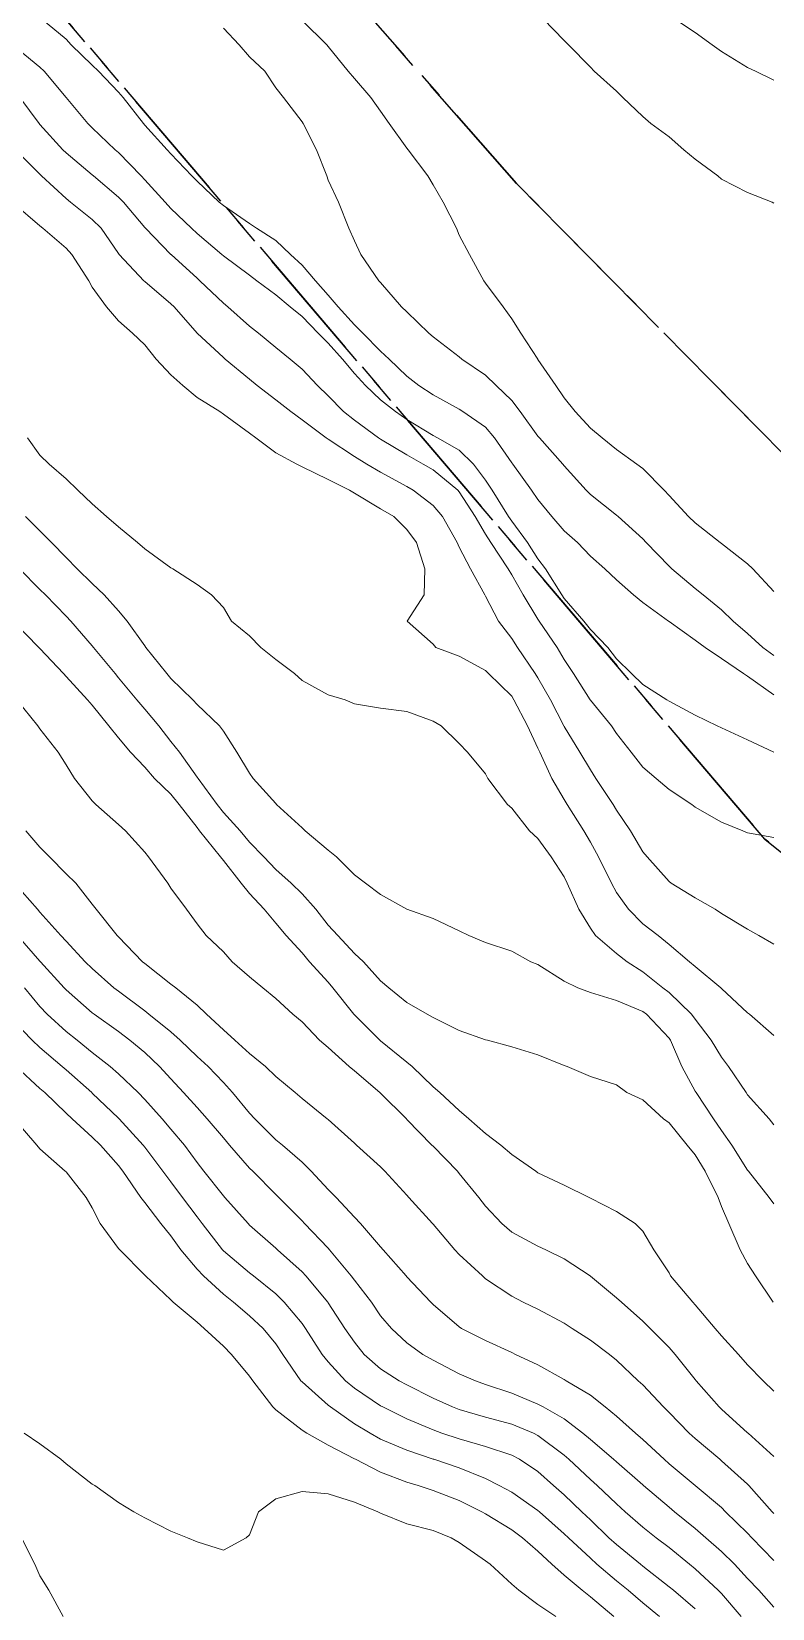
# Model space of a CAD drawing. Header units: centimetres. Extents: x 0 to 642158, y -847 to 649707.
# Drawn here: x 617112.09 to 617126.22, y 620699.4 to 620729.51 of the extents above; entities that cross this region are included whole.
import ezdxf

# ---------------------------------------------------------------- set-up
doc = ezdxf.new("R2010")
doc.units = ezdxf.units.CM
doc.header["$MEASUREMENT"] = 0
doc.linetypes.add('CENTERX2', pattern=[4, 2.5, -0.5, 0.5, -0.5])
doc.layers.add('SPW_parcellaire cadastral', color=7, linetype='CENTERX2', lineweight=25, true_color=0xff0542)
doc.layers.add('WAL_topographie 0.5', color=253, linetype='Continuous', lineweight=20)

msp = doc.modelspace()

# ---------------------------------------------------------------- linework, layer by layer
at = {"layer": 'SPW_parcellaire cadastral'}
for points in [[(617140.892, 620706.757), (617121.344, 620726.604), (617107.011, 620742.951), (617087.463, 620770.389), (617092.767, 620774.441), (617095.553, 620776.249), (617098.252, 620777.932), (617107.5, 620781.763), (617113.467, 620776.394), (617114.541, 620770.236), (617121.302, 620757.889), (617125.502, 620737.105), (617140.892, 620706.757)], [(617082.838, 620766.859), (617087.463, 620770.389), (617107.011, 620742.951), (617121.344, 620726.604), (617140.892, 620706.757), (617188.586, 620670.429)], [(617082.838, 620766.859), (617087.915, 620758.877), (617126.08, 620714.089), (617140.94, 620702.104), (617180.2, 620666.244), (617198.721, 620649.645), (617202.743, 620647.528), (617211.738, 620638.85), (617219.57, 620629.325), (617224.544, 620619.8), (617242.443, 620568.633), (617131.683, 620480.394), (616973.114, 620705.004), (617082.838, 620766.859)], [(617180.2, 620666.244), (617140.94, 620702.104), (617126.08, 620714.089), (617087.915, 620758.877), (617082.838, 620766.859)]]:
    msp.add_lwpolyline(points, dxfattribs=at)
at = {"layer": 'WAL_topographie 0.5'}
for points in [[(617112.278, 620729.75), (617112.75, 620729.358), (617112.848, 620729.25), (617113.25, 620728.864), (617113.37, 620728.75), (617113.75, 620728.348), (617113.84, 620728.25), (617114.224, 620727.75), (617114.25, 620727.721), (617114.68, 620727.25), (617114.75, 620727.17), (617115.148, 620726.75), (617115.25, 620726.648), (617115.671, 620726.25), (617115.75, 620726.183), (617116.25, 620725.841), (617116.381, 620725.75), (617116.75, 620725.518), (617117.033, 620725.25), (617117.25, 620725.048), (617117.507, 620724.75), (617117.75, 620724.476), (617117.942, 620724.25), (617118.25, 620723.91), (617118.412, 620723.75), (617118.75, 620723.404), (617118.915, 620723.25), (617119.25, 620722.93), (617119.479, 620722.75), (617119.75, 620722.568), (617120.25, 620722.295), (617120.32, 620722.25), (617120.75, 620721.951), (617120.924, 620721.75), (617121.25, 620721.274), (617121.268, 620721.25), (617121.628, 620720.75), (617121.75, 620720.574), (617122.013, 620720.25), (617122.25, 620719.973), (617122.505, 620719.75), (617122.75, 620719.493), (617123.024, 620719.25), (617123.25, 620719.042), (617123.573, 620718.75), (617123.75, 620718.606), (617124.239, 620718.25), (617124.25, 620718.242), (617124.75, 620717.89), (617124.942, 620717.75), (617125.25, 620717.54), (617125.671, 620717.25), (617125.75, 620717.198), (617126.25, 620716.841)], [(617117.25, 620729.72), (617117.726, 620729.25), (617117.75, 620729.223), (617118.128, 620728.75), (617118.25, 620728.613), (617118.561, 620728.25), (617118.75, 620727.988), (617118.912, 620727.75), (617119.25, 620727.283), (617119.277, 620727.25), (617119.651, 620726.75), (617119.75, 620726.582), (617119.945, 620726.25), (617120.194, 620725.75), (617120.25, 620725.618), (617120.444, 620725.25), (617120.716, 620724.75), (617120.75, 620724.7), (617121.084, 620724.25), (617121.25, 620724.025), (617121.423, 620723.75), (617121.745, 620723.25), (617121.75, 620723.244), (617122.094, 620722.75), (617122.25, 620722.516), (617122.457, 620722.25), (617122.75, 620721.937), (617122.974, 620721.75), (617123.25, 620721.53), (617123.636, 620721.25), (617123.75, 620721.163), (617124.155, 620720.75), (617124.25, 620720.648), (617124.622, 620720.25), (617124.75, 620720.125), (617125.224, 620719.75), (617125.25, 620719.73), (617125.75, 620719.345), (617125.847, 620719.25), (617126.25, 620718.819)], [(617121.851, 620729.75), (617122.25, 620729.335), (617122.33, 620729.25), (617122.75, 620728.824), (617122.823, 620728.75), (617123.25, 620728.369), (617123.37, 620728.25), (617123.75, 620727.884), (617123.901, 620727.75), (617124.25, 620727.498), (617124.533, 620727.25), (617124.75, 620727.068), (617125.182, 620726.75), (617125.25, 620726.686), (617125.75, 620726.431), (617126.216, 620726.25), (617126.25, 620726.229)], [(617124.357, 620729.75), (617124.75, 620729.489), (617125.073, 620729.25), (617125.25, 620729.124), (617125.75, 620728.822), (617125.901, 620728.75), (617126.25, 620728.577)], [(617115.75, 620729.569), (617116.054, 620729.25), (617116.25, 620729.023), (617116.538, 620728.75), (617116.75, 620728.43), (617116.895, 620728.25), (617117.25, 620727.78), (617117.274, 620727.75), (617117.526, 620727.25), (617117.721, 620726.75), (617117.75, 620726.667), (617117.945, 620726.25), (617118.141, 620725.75), (617118.25, 620725.514), (617118.372, 620725.25), (617118.717, 620724.75), (617118.75, 620724.713), (617119.147, 620724.25), (617119.25, 620724.157), (617119.666, 620723.75), (617119.75, 620723.68), (617120.25, 620723.295), (617120.301, 620723.25), (617120.75, 620722.947), (617120.956, 620722.75), (617121.25, 620722.462), (617121.413, 620722.25), (617121.75, 620721.784), (617121.778, 620721.75), (617122.222, 620721.25), (617122.25, 620721.215), (617122.668, 620720.75), (617122.75, 620720.67), (617123.25, 620720.276), (617123.28, 620720.25), (617123.75, 620719.82), (617123.816, 620719.75), (617124.25, 620719.298), (617124.301, 620719.25), (617124.75, 620718.877), (617124.901, 620718.75), (617125.25, 620718.468), (617125.473, 620718.25), (617125.75, 620718.012), (617126.042, 620717.75), (617126.25, 620717.594)], [(617111.75, 620729.242), (617112.25, 620728.828), (617112.335, 620728.75), (617112.749, 620728.25), (617112.75, 620728.248), (617113.164, 620727.75), (617113.25, 620727.668), (617113.685, 620727.25), (617113.75, 620727.194), (617114.18, 620726.75), (617114.25, 620726.676), (617114.639, 620726.25), (617114.75, 620726.128), (617115.141, 620725.75), (617115.25, 620725.649), (617115.722, 620725.25), (617115.75, 620725.226), (617116.25, 620724.853), (617116.39, 620724.75), (617116.75, 620724.482), (617117.023, 620724.25), (617117.25, 620724.066), (617117.557, 620723.75), (617117.75, 620723.558), (617118.025, 620723.25), (617118.25, 620722.98), (617118.458, 620722.75), (617118.75, 620722.476), (617119.031, 620722.25), (617119.25, 620722.102), (617119.75, 620721.797), (617119.837, 620721.75), (617120.25, 620721.515), (617120.52, 620721.25), (617120.75, 620720.944), (617120.875, 620720.75), (617121.19, 620720.25), (617121.25, 620720.159), (617121.55, 620719.75), (617121.75, 620719.441), (617121.892, 620719.25), (617122.204, 620718.75), (617122.25, 620718.681), (617122.624, 620718.25), (617122.75, 620718.091), (617123.083, 620717.75), (617123.25, 620717.534), (617123.536, 620717.25), (617123.75, 620717.039), (617124.209, 620716.75), (617124.25, 620716.722), (617124.75, 620716.455), (617125.171, 620716.25), (617125.25, 620716.211), (617125.75, 620715.988), (617126.25, 620715.752)], [(617111.865, 620728.25), (617112.236, 620727.75), (617112.25, 620727.734), (617112.689, 620727.25), (617112.75, 620727.189), (617113.25, 620726.77), (617113.274, 620726.75), (617113.75, 620726.347), (617113.842, 620726.25), (617114.25, 620725.765), (617114.264, 620725.75), (617114.75, 620725.252), (617114.752, 620725.25), (617115.25, 620724.798), (617115.304, 620724.75), (617115.75, 620724.321), (617115.834, 620724.25), (617116.25, 620723.884), (617116.42, 620723.75), (617116.75, 620723.473), (617117.023, 620723.25), (617117.25, 620723.062), (617117.545, 620722.75), (617117.75, 620722.554), (617118.043, 620722.25), (617118.25, 620722.085), (617118.71, 620721.75), (617118.75, 620721.725), (617119.25, 620721.426), (617119.558, 620721.25), (617119.75, 620721.14), (617120.225, 620720.75), (617120.25, 620720.72), (617120.554, 620720.25), (617120.75, 620719.909), (617120.853, 620719.75), (617121.182, 620719.25), (617121.25, 620719.134), (617121.468, 620718.75), (617121.75, 620718.288), (617121.776, 620718.25), (617122.114, 620717.75), (617122.25, 620717.518), (617122.43, 620717.25), (617122.744, 620716.75), (617122.75, 620716.741), (617123.153, 620716.25), (617123.25, 620716.105), (617123.529, 620715.75), (617123.75, 620715.463), (617124.007, 620715.25), (617124.25, 620715.034), (617124.683, 620714.75), (617124.75, 620714.7), (617125.25, 620714.416), (617125.657, 620714.25), (617125.75, 620714.211), (617126.25, 620714.118)], [(617111.788, 620727.25), (617112.25, 620726.782), (617112.282, 620726.75), (617112.75, 620726.316), (617112.836, 620726.25), (617113.25, 620725.92), (617113.416, 620725.75), (617113.75, 620725.269), (617113.764, 620725.25), (617114.236, 620724.75), (617114.25, 620724.737), (617114.75, 620724.311), (617114.812, 620724.25), (617115.25, 620723.75), (617115.25, 620723.75), (617115.75, 620723.283), (617115.787, 620723.25), (617116.25, 620722.87), (617116.394, 620722.75), (617116.75, 620722.474), (617117.034, 620722.25), (617117.25, 620722.091), (617117.711, 620721.75), (617117.75, 620721.726), (617118.25, 620721.395), (617118.484, 620721.25), (617118.75, 620721.094), (617119.25, 620720.821), (617119.369, 620720.75), (617119.75, 620720.456), (617119.927, 620720.25), (617120.208, 620719.75), (617120.25, 620719.66), (617120.461, 620719.25), (617120.738, 620718.75), (617120.75, 620718.728), (617120.995, 620718.25), (617121.25, 620717.92), (617121.361, 620717.75), (617121.7, 620717.25), (617121.75, 620717.171), (617121.989, 620716.75), (617122.245, 620716.25), (617122.25, 620716.24), (617122.551, 620715.75), (617122.75, 620715.411), (617122.853, 620715.25), (617123.185, 620714.75), (617123.25, 620714.643), (617123.518, 620714.25), (617123.75, 620713.85), (617123.832, 620713.75), (617124.25, 620713.28), (617124.291, 620713.25), (617124.75, 620712.969), (617125.127, 620712.75), (617125.25, 620712.669), (617125.75, 620712.37), (617125.964, 620712.25), (617126.25, 620712.087)], [(617111.75, 620726.232), (617112.25, 620725.795), (617112.307, 620725.75), (617112.75, 620725.37), (617112.858, 620725.25), (617113.182, 620724.75), (617113.25, 620724.629), (617113.521, 620724.25), (617113.75, 620723.985), (617114.015, 620723.75), (617114.25, 620723.524), (617114.471, 620723.25), (617114.75, 620722.956), (617114.975, 620722.75), (617115.25, 620722.521), (617115.683, 620722.25), (617115.75, 620722.204), (617116.25, 620721.837), (617116.367, 620721.75), (617116.75, 620721.467), (617117.148, 620721.25), (617117.25, 620721.198), (617117.75, 620720.955), (617118.154, 620720.75), (617118.25, 620720.695), (617118.75, 620720.396), (617118.999, 620720.25), (617119.25, 620720.002), (617119.435, 620719.75), (617119.594, 620719.25), (617119.58, 620718.75), (617119.256, 620718.25), (617119.75, 620717.814), (617119.803, 620717.75), (617120.25, 620717.58), (617120.75, 620717.306), (617120.807, 620717.25), (617121.25, 620716.817), (617121.293, 620716.75), (617121.553, 620716.25), (617121.75, 620715.826), (617121.784, 620715.75), (617122.013, 620715.25), (617122.25, 620714.845), (617122.307, 620714.75), (617122.623, 620714.25), (617122.75, 620714.03), (617122.905, 620713.75), (617123.155, 620713.25), (617123.25, 620713.073), (617123.475, 620712.75), (617123.75, 620712.475), (617124.04, 620712.25), (617124.25, 620712.079), (617124.639, 620711.75), (617124.75, 620711.66), (617125.24, 620711.25), (617125.25, 620711.24), (617125.75, 620710.774), (617125.782, 620710.75), (617126.25, 620710.339)], [(617112.017, 620721.75), (617112.25, 620721.418), (617112.426, 620721.25), (617112.75, 620720.968), (617112.974, 620720.75), (617113.25, 620720.488), (617113.521, 620720.25), (617113.75, 620720.054), (617114.113, 620719.75), (617114.25, 620719.633), (617114.75, 620719.268), (617114.786, 620719.25), (617115.25, 620718.948), (617115.523, 620718.75), (617115.75, 620718.513), (617115.907, 620718.25), (617116.25, 620717.972), (617116.465, 620717.75), (617116.75, 620717.519), (617117.105, 620717.25), (617117.25, 620717.117), (617117.75, 620716.845), (617118.07, 620716.75), (617118.25, 620716.675), (617118.75, 620716.589), (617119.25, 620716.527), (617119.75, 620716.342), (617119.907, 620716.25), (617120.25, 620715.915), (617120.406, 620715.75), (617120.75, 620715.337), (617120.795, 620715.25), (617121.169, 620714.75), (617121.25, 620714.68), (617121.591, 620714.25), (617121.75, 620714.102), (617122.001, 620713.75), (617122.25, 620713.371), (617122.309, 620713.25), (617122.531, 620712.75), (617122.75, 620712.392), (617122.849, 620712.25), (617123.25, 620711.905), (617123.451, 620711.75), (617123.75, 620711.558), (617124.133, 620711.25), (617124.25, 620711.162), (617124.681, 620710.75), (617124.75, 620710.651), (617125.052, 620710.25), (617125.25, 620709.927), (617125.386, 620709.75), (617125.722, 620709.25), (617125.75, 620709.209), (617126.157, 620708.75), (617126.25, 620708.634)], [(617111.975, 620720.25), (617112.25, 620719.972), (617112.472, 620719.75), (617112.75, 620719.463), (617112.962, 620719.25), (617113.25, 620718.967), (617113.476, 620718.75), (617113.75, 620718.446), (617113.914, 620718.25), (617114.25, 620717.777), (617114.27, 620717.75), (617114.669, 620717.25), (617114.75, 620717.153), (617115.166, 620716.75), (617115.25, 620716.657), (617115.678, 620716.25), (617115.75, 620716.148), (617116.006, 620715.75), (617116.25, 620715.346), (617116.321, 620715.25), (617116.75, 620714.767), (617116.766, 620714.75), (617117.25, 620714.303), (617117.312, 620714.25), (617117.75, 620713.879), (617117.91, 620713.75), (617118.25, 620713.406), (617118.461, 620713.25), (617118.75, 620713.033), (617119.25, 620712.75), (617119.25, 620712.75), (617119.75, 620712.573), (617120.25, 620712.339), (617120.433, 620712.25), (617120.75, 620712.118), (617121.25, 620711.95), (617121.617, 620711.75), (617121.75, 620711.699), (617122.25, 620711.381), (617122.508, 620711.25), (617122.75, 620711.159), (617123.25, 620711.012), (617123.75, 620710.801), (617123.818, 620710.75), (617124.25, 620710.293), (617124.28, 620710.25), (617124.494, 620709.75), (617124.75, 620709.278), (617124.766, 620709.25), (617125.099, 620708.75), (617125.25, 620708.526), (617125.446, 620708.25), (617125.75, 620707.768), (617125.764, 620707.75), (617126.159, 620707.25), (617126.25, 620707.126)], [(617111.86, 620719.25), (617112.25, 620718.854), (617112.355, 620718.75), (617112.75, 620718.347), (617112.842, 620718.25), (617113.25, 620717.78), (617113.274, 620717.75), (617113.683, 620717.25), (617113.75, 620717.171), (617114.097, 620716.75), (617114.25, 620716.57), (617114.516, 620716.25), (617114.75, 620715.952), (617114.911, 620715.75), (617115.25, 620715.275), (617115.267, 620715.25), (617115.632, 620714.75), (617115.75, 620714.6), (617116.068, 620714.25), (617116.25, 620714.032), (617116.524, 620713.75), (617116.75, 620713.512), (617117.043, 620713.25), (617117.25, 620713.048), (617117.511, 620712.75), (617117.75, 620712.446), (617117.933, 620712.25), (617118.25, 620711.904), (617118.421, 620711.75), (617118.75, 620711.384), (617118.906, 620711.25), (617119.25, 620710.97), (617119.639, 620710.75), (617119.75, 620710.685), (617120.25, 620710.435), (617120.75, 620710.258), (617120.786, 620710.25), (617121.25, 620710.122), (617121.75, 620709.969), (617122.25, 620709.769), (617122.307, 620709.75), (617122.75, 620709.556), (617123.25, 620709.401), (617123.446, 620709.25), (617123.75, 620709.112), (617124.144, 620708.75), (617124.25, 620708.674), (617124.596, 620708.25), (617124.75, 620708.064), (617124.942, 620707.75), (617125.186, 620707.25), (617125.25, 620707.078), (617125.388, 620706.75), (617125.604, 620706.25), (617125.75, 620705.987), (617125.9, 620705.75), (617126.234, 620705.25)], [(617111.75, 620718.244), (617112.231, 620717.75), (617112.25, 620717.73), (617112.699, 620717.25), (617112.75, 620717.196), (617113.16, 620716.75), (617113.25, 620716.645), (617113.567, 620716.25), (617113.75, 620716.023), (617113.977, 620715.75), (617114.25, 620715.463), (617114.438, 620715.25), (617114.75, 620714.949), (617114.904, 620714.75), (617115.25, 620714.311), (617115.297, 620714.25), (617115.694, 620713.75), (617115.75, 620713.683), (617116.088, 620713.25), (617116.25, 620713.049), (617116.528, 620712.75), (617116.75, 620712.485), (617116.949, 620712.25), (617117.25, 620711.919), (617117.392, 620711.75), (617117.75, 620711.356), (617117.84, 620711.25), (617118.237, 620710.75), (617118.25, 620710.735), (617118.735, 620710.25), (617118.75, 620710.237), (617119.25, 620709.832), (617119.348, 620709.75), (617119.75, 620709.362), (617119.876, 620709.25), (617120.25, 620708.906), (617120.43, 620708.75), (617120.75, 620708.472), (617121.04, 620708.25), (617121.25, 620708.066), (617121.711, 620707.75), (617121.75, 620707.721), (617122.25, 620707.485), (617122.725, 620707.25), (617122.75, 620707.238), (617123.25, 620706.98), (617123.607, 620706.75), (617123.75, 620706.607), (617123.962, 620706.25), (617124.25, 620705.81), (617124.28, 620705.75), (617124.704, 620705.25), (617124.75, 620705.2), (617125.133, 620704.75), (617125.25, 620704.605), (617125.576, 620704.25), (617125.75, 620704.053), (617126.044, 620703.75), (617126.25, 620703.55)], [(617111.81, 620716.75), (617112.213, 620716.25), (617112.25, 620716.198), (617112.602, 620715.75), (617112.75, 620715.508), (617112.908, 620715.25), (617113.25, 620714.823), (617113.317, 620714.75), (617113.75, 620714.368), (617113.884, 620714.25), (617114.25, 620713.838), (617114.32, 620713.75), (617114.69, 620713.25), (617114.75, 620713.153), (617115.044, 620712.75), (617115.25, 620712.474), (617115.422, 620712.25), (617115.75, 620711.939), (617115.917, 620711.75), (617116.25, 620711.459), (617116.501, 620711.25), (617116.75, 620711.046), (617117.074, 620710.75), (617117.25, 620710.602), (617117.586, 620710.25), (617117.75, 620710.112), (617118.148, 620709.75), (617118.25, 620709.664), (617118.736, 620709.25), (617118.75, 620709.237), (617119.24, 620708.75), (617119.25, 620708.74), (617119.729, 620708.25), (617119.75, 620708.228), (617120.214, 620707.75), (617120.25, 620707.709), (617120.623, 620707.25), (617120.75, 620707.081), (617121.058, 620706.75), (617121.25, 620706.589), (617121.75, 620706.32), (617121.899, 620706.25), (617122.25, 620706.078), (617122.745, 620705.75), (617122.75, 620705.747), (617123.25, 620705.336), (617123.342, 620705.25), (617123.75, 620704.885), (617123.892, 620704.75), (617124.25, 620704.386), (617124.365, 620704.25), (617124.75, 620703.775), (617124.77, 620703.75), (617125.205, 620703.25), (617125.25, 620703.206), (617125.75, 620702.758), (617125.759, 620702.75), (617126.25, 620702.301)], [(617111.983, 620714.25), (617112.25, 620713.933), (617112.436, 620713.75), (617112.75, 620713.43), (617112.934, 620713.25), (617113.25, 620712.849), (617113.326, 620712.75), (617113.723, 620712.25), (617113.75, 620712.222), (617114.206, 620711.75), (617114.25, 620711.714), (617114.75, 620711.323), (617114.841, 620711.25), (617115.25, 620710.92), (617115.43, 620710.75), (617115.75, 620710.447), (617115.97, 620710.25), (617116.25, 620710), (617116.554, 620709.75), (617116.75, 620709.559), (617117.12, 620709.25), (617117.25, 620709.141), (617117.732, 620708.75), (617117.75, 620708.735), (617118.25, 620708.284), (617118.288, 620708.25), (617118.75, 620707.831), (617118.829, 620707.75), (617119.25, 620707.29), (617119.287, 620707.25), (617119.737, 620706.75), (617119.75, 620706.736), (617120.166, 620706.25), (617120.25, 620706.162), (617120.691, 620705.75), (617120.75, 620705.698), (617121.25, 620705.364), (617121.468, 620705.25), (617121.75, 620705.114), (617122.25, 620704.847), (617122.4, 620704.75), (617122.75, 620704.527), (617123.112, 620704.25), (617123.25, 620704.146), (617123.664, 620703.75), (617123.75, 620703.669), (617124.144, 620703.25), (617124.25, 620703.144), (617124.636, 620702.75), (617124.75, 620702.647), (617125.216, 620702.25), (617125.25, 620702.222), (617125.75, 620701.774), (617125.773, 620701.75), (617126.216, 620701.25), (617126.25, 620701.213)], [(617111.768, 620713.25), (617112.202, 620712.75), (617112.25, 620712.696), (617112.649, 620712.25), (617112.75, 620712.139), (617113.115, 620711.75), (617113.25, 620711.618), (617113.663, 620711.25), (617113.75, 620711.184), (617114.25, 620710.812), (617114.331, 620710.75), (617114.75, 620710.412), (617114.927, 620710.25), (617115.25, 620709.941), (617115.457, 620709.75), (617115.75, 620709.442), (617115.927, 620709.25), (617116.25, 620708.857), (617116.349, 620708.75), (617116.75, 620708.352), (617116.878, 620708.25), (617117.25, 620707.922), (617117.423, 620707.75), (617117.75, 620707.402), (617117.899, 620707.25), (617118.25, 620706.873), (617118.365, 620706.75), (617118.75, 620706.305), (617118.8, 620706.25), (617119.235, 620705.75), (617119.25, 620705.732), (617119.705, 620705.25), (617119.75, 620705.206), (617120.25, 620704.78), (617120.295, 620704.75), (617120.75, 620704.519), (617121.25, 620704.287), (617121.324, 620704.25), (617121.75, 620704.056), (617122.25, 620703.776), (617122.291, 620703.75), (617122.75, 620703.474), (617123.033, 620703.25), (617123.25, 620703.076), (617123.608, 620702.75), (617123.75, 620702.628), (617124.156, 620702.25), (617124.25, 620702.167), (617124.747, 620701.75), (617124.75, 620701.748), (617125.25, 620701.328), (617125.33, 620701.25), (617125.75, 620700.838), (617125.831, 620700.75), (617126.25, 620700.318)], [(617111.824, 620712.25), (617112.25, 620711.76), (617112.259, 620711.75), (617112.713, 620711.25), (617112.75, 620711.21), (617113.25, 620710.776), (617113.284, 620710.75), (617113.75, 620710.414), (617113.967, 620710.25), (617114.25, 620710.015), (617114.533, 620709.75), (617114.75, 620709.512), (617114.992, 620709.25), (617115.25, 620708.964), (617115.443, 620708.75), (617115.75, 620708.386), (617115.864, 620708.25), (617116.25, 620707.807), (617116.31, 620707.75), (617116.75, 620707.306), (617116.805, 620707.25), (617117.25, 620706.802), (617117.3, 620706.75), (617117.75, 620706.279), (617117.776, 620706.25), (617118.19, 620705.75), (617118.25, 620705.67), (617118.573, 620705.25), (617118.75, 620704.992), (617118.954, 620704.75), (617119.25, 620704.472), (617119.556, 620704.25), (617119.75, 620704.142), (617120.25, 620703.884), (617120.558, 620703.75), (617120.75, 620703.681), (617121.25, 620703.513), (617121.75, 620703.304), (617121.847, 620703.25), (617122.25, 620703.023), (617122.608, 620702.75), (617122.75, 620702.627), (617123.193, 620702.25), (617123.25, 620702.2), (617123.75, 620701.765), (617123.766, 620701.75), (617124.25, 620701.335), (617124.352, 620701.25), (617124.75, 620700.927), (617124.955, 620700.75), (617125.25, 620700.493), (617125.496, 620700.25), (617125.75, 620699.976), (617125.963, 620699.75), (617126.25, 620699.425)], [(617111.957, 620711.25), (617112.25, 620710.897), (617112.389, 620710.75), (617112.75, 620710.415), (617112.96, 620710.25), (617113.25, 620710.019), (617113.593, 620709.75), (617113.75, 620709.61), (617114.124, 620709.25), (617114.25, 620709.12), (617114.58, 620708.75), (617114.75, 620708.55), (617115.007, 620708.25), (617115.25, 620707.917), (617115.378, 620707.75), (617115.75, 620707.277), (617115.775, 620707.25), (617116.221, 620706.75), (617116.25, 620706.72), (617116.75, 620706.282), (617116.784, 620706.25), (617117.25, 620705.828), (617117.321, 620705.75), (617117.741, 620705.25), (617117.75, 620705.237), (617118.069, 620704.75), (617118.25, 620704.485), (617118.436, 620704.25), (617118.75, 620703.975), (617119.1, 620703.75), (617119.25, 620703.669), (617119.75, 620703.419), (617120.118, 620703.25), (617120.25, 620703.199), (617120.75, 620703.057), (617121.25, 620702.922), (617121.663, 620702.75), (617121.75, 620702.707), (617122.25, 620702.327), (617122.338, 620702.25), (617122.75, 620701.863), (617122.878, 620701.75), (617123.25, 620701.399), (617123.414, 620701.25), (617123.75, 620700.954), (617124.004, 620700.75), (617124.25, 620700.564), (617124.643, 620700.25), (617124.75, 620700.162), (617125.188, 620699.75), (617125.25, 620699.686), (617125.627, 620699.25)], [(617111.75, 620710.623), (617112.105, 620710.25), (617112.25, 620710.114), (617112.676, 620709.75), (617112.75, 620709.684), (617113.238, 620709.25), (617113.25, 620709.239), (617113.75, 620708.762), (617113.761, 620708.75), (617114.219, 620708.25), (617114.25, 620708.211), (617114.598, 620707.75), (617114.75, 620707.545), (617114.973, 620707.25), (617115.25, 620706.878), (617115.347, 620706.75), (617115.732, 620706.25), (617115.75, 620706.231), (617116.25, 620705.808), (617116.323, 620705.75), (617116.75, 620705.408), (617116.912, 620705.25), (617117.25, 620704.846), (617117.318, 620704.75), (617117.635, 620704.25), (617117.75, 620704.108), (617118.081, 620703.75), (617118.25, 620703.611), (617118.75, 620703.272), (617118.791, 620703.25), (617119.25, 620703.024), (617119.75, 620702.811), (617119.917, 620702.75), (617120.25, 620702.638), (617120.75, 620702.495), (617121.25, 620702.329), (617121.399, 620702.25), (617121.75, 620702.019), (617122.047, 620701.75), (617122.25, 620701.571), (617122.586, 620701.25), (617122.75, 620701.092), (617123.105, 620700.75), (617123.25, 620700.621), (617123.704, 620700.25), (617123.75, 620700.213), (617124.25, 620699.819), (617124.333, 620699.75), (617124.75, 620699.394)], [(617111.797, 620709.75), (617112.25, 620709.332), (617112.343, 620709.25), (617112.75, 620708.86), (617112.867, 620708.75), (617113.25, 620708.403), (617113.406, 620708.25), (617113.75, 620707.859), (617113.835, 620707.75), (617114.176, 620707.25), (617114.25, 620707.15), (617114.556, 620706.75), (617114.75, 620706.517), (617114.94, 620706.25), (617115.25, 620705.88), (617115.373, 620705.75), (617115.75, 620705.406), (617115.945, 620705.25), (617116.25, 620704.991), (617116.508, 620704.75), (617116.75, 620704.452), (617116.884, 620704.25), (617117.228, 620703.75), (617117.25, 620703.727), (617117.75, 620703.283), (617117.791, 620703.25), (617118.25, 620702.929), (617118.547, 620702.75), (617118.75, 620702.636), (617119.25, 620702.422), (617119.75, 620702.254), (617119.763, 620702.25), (617120.25, 620702.085), (617120.75, 620701.881), (617121.013, 620701.75), (617121.25, 620701.621), (617121.75, 620701.276), (617121.779, 620701.25), (617122.25, 620700.829), (617122.332, 620700.75), (617122.75, 620700.362), (617122.876, 620700.25), (617123.25, 620699.933), (617123.473, 620699.75), (617123.75, 620699.513), (617124.069, 620699.25)], [(617111.758, 620708.75), (617112.189, 620708.25), (617112.25, 620708.178), (617112.734, 620707.75), (617112.75, 620707.735), (617113.135, 620707.25), (617113.25, 620707.048), (617113.401, 620706.75), (617113.75, 620706.277), (617113.772, 620706.25), (617114.25, 620705.766), (617114.264, 620705.75), (617114.75, 620705.294), (617114.795, 620705.25), (617115.25, 620704.869), (617115.386, 620704.75), (617115.75, 620704.407), (617115.908, 620704.25), (617116.25, 620703.839), (617116.309, 620703.75), (617116.695, 620703.25), (617116.75, 620703.194), (617117.25, 620702.808), (617117.343, 620702.75), (617117.75, 620702.523), (617118.25, 620702.261), (617118.271, 620702.25), (617118.75, 620702.008), (617119.25, 620701.815), (617119.466, 620701.75), (617119.75, 620701.656), (617120.25, 620701.467), (617120.679, 620701.25), (617120.75, 620701.209), (617121.25, 620700.902), (617121.457, 620700.75), (617121.75, 620700.499), (617122.016, 620700.25), (617122.25, 620700.041), (617122.595, 620699.75), (617122.75, 620699.625), (617123.2, 620699.25)], [(617111.952, 620702.75), (617112.25, 620702.548), (617112.652, 620702.25), (617112.75, 620702.167), (617113.25, 620701.777), (617113.301, 620701.75), (617113.75, 620701.426), (617114.043, 620701.25), (617114.25, 620701.134), (617114.75, 620700.877), (617115.065, 620700.75), (617115.25, 620700.676), (617115.75, 620700.518), (617116.183, 620700.75), (617116.25, 620700.806), (617116.42, 620701.25), (617116.75, 620701.498), (617117.25, 620701.633), (617117.75, 620701.591), (617118.25, 620701.43), (617118.696, 620701.25), (617118.75, 620701.22), (617119.25, 620701.02), (617119.75, 620700.89), (617120.095, 620700.75), (617120.25, 620700.662), (617120.75, 620700.315), (617120.841, 620700.25), (617121.25, 620699.866), (617121.385, 620699.75), (617121.75, 620699.478), (617122.091, 620699.25)], [(617112.693, 620699.25), (617112.422, 620699.75), (617112.25, 620700.025), (617112.153, 620700.25), (617111.9, 620700.75)]]:
    msp.add_lwpolyline(points, dxfattribs=at)

doc.saveas('drawing.dxf')
